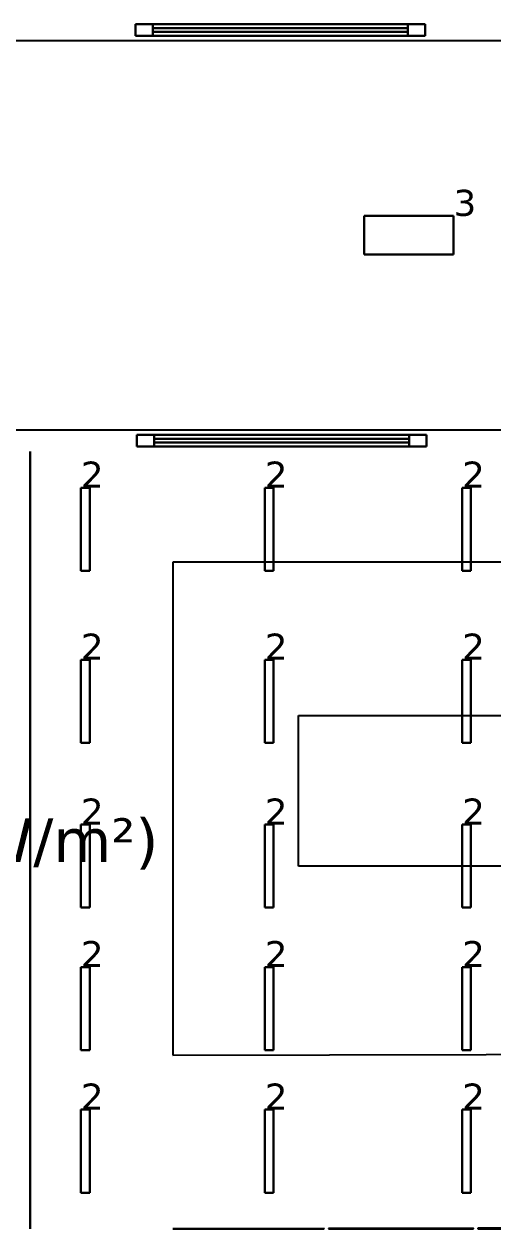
# Model space of a CAD drawing. Header units: inches. Extents: x 28 to 141, y 59 to 110.
# Drawn here: x 88.86 to 92.1, y 84.75 to 93.06 of the extents above; entities that cross this region are included whole.
import ezdxf

# ---------------------------------------------------------------- set-up
doc = ezdxf.new("R2010")
doc.units = ezdxf.units.IN
doc.header["$MEASUREMENT"] = 0
for name, color, linetype, true_color in [('DLX_BLD1_APERT', 7, 'Continuous', 0x969696), ('DLX_BLD1_CALC', 3, 'Continuous', 0x00ff00), ('DLX_BLD1_DESC', 7, 'Continuous', 0x969696), ('DLX_BLD1_LUM', 7, 'Continuous', 0xffd400), ('DLX_BLD1_LUMKEY_IDX', 7, 'Continuous', 0x969696)]:
    doc.layers.add(name, color=color, linetype=linetype, true_color=true_color)
doc.styles.add('TableTextStyle', font='')
doc.styles.get('TableTextStyle').set_extended_font_data('VERDANA.TTF')

msp = doc.modelspace()

# ---------------------------------------------------------------- linework, layer by layer
at = {"layer": 'DLX_BLD1_APERT'}
for points in [[(91.6321, 93.063, 0), (89.6321, 93.063, 0)], [(89.6321, 93.063, 0), (89.6321, 92.983, 0)], [(89.6321, 92.983, 0), (89.6321, 93.063, 0)], [(89.6321, 93.063, 0), (91.6321, 93.063, 0)], [(89.6321, 92.983, 0), (89.6321, 93.063, 0)], [(89.6321, 93.063, 0), (89.6321, 93.063, 0)], [(89.6321, 93.063, 0), (89.6321, 92.983, 0)], [(89.6321, 93.063, 0), (91.6321, 93.063, 0)], [(91.6321, 93.063, 0), (89.6321, 93.063, 0)], [(89.6321, 93.063, 0), (89.6321, 93.063, 0)], [(89.7521, 93.063, 0), (89.7521, 93.063, 0)], [(89.7521, 93.063, 0), (91.5121, 93.063, 0)], [(91.5121, 93.063, 0), (89.7521, 93.063, 0)], [(89.7521, 93.0355, 0), (89.7521, 93.063, 0)], [(89.7521, 93.063, 0), (91.5121, 93.063, 0)], [(91.5121, 93.063, 0), (89.7521, 93.063, 0)], [(89.7521, 93.063, 0), (89.7521, 93.0355, 0)], [(89.7521, 93.0355, 0), (89.7521, 93.063, 0)], [(89.7521, 93.063, 0), (89.7521, 93.063, 0)], [(89.7521, 93.063, 0), (89.7521, 93.0355, 0)], [(91.5121, 93.0355, 0), (89.7521, 93.0355, 0)], [(89.7521, 93.0355, 0), (91.5121, 93.0355, 0)], [(89.7521, 93.0105, 0), (89.7521, 93.0355, 0)], [(89.7521, 93.0355, 0), (91.5121, 93.0355, 0)], [(91.5121, 93.0355, 0), (89.7521, 93.0355, 0)], [(89.7521, 93.0355, 0), (89.7521, 93.0105, 0)], [(89.7521, 93.0355, 0), (89.7521, 93.0355, 0)], [(89.7521, 93.0355, 0), (89.7521, 93.0355, 0)], [(89.7521, 93.0355, 0), (89.7521, 93.0105, 0)], [(89.7521, 93.0105, 0), (89.7521, 93.0355, 0)], [(91.5121, 93.0355, 0), (89.7521, 93.0355, 0)], [(89.7521, 93.0355, 0), (89.7521, 93.0105, 0)], [(89.7521, 93.0355, 0), (91.5121, 93.0355, 0)], [(91.5121, 93.0355, 0), (89.7521, 93.0355, 0)], [(89.7521, 93.0355, 0), (89.7521, 93.0355, 0)], [(89.7521, 93.0105, 0), (89.7521, 93.0355, 0)], [(89.7521, 93.0355, 0), (91.5121, 93.0355, 0)], [(89.7521, 93.0105, 0), (89.7521, 93.0355, 0)], [(89.7521, 93.0355, 0), (89.7521, 93.0355, 0)], [(89.7521, 93.0355, 0), (89.7521, 93.0105, 0)], [(91.5121, 93.063, 0), (91.5121, 93.063, 0)], [(91.5121, 93.063, 0), (91.5121, 93.0355, 0)], [(91.5121, 93.0355, 0), (91.5121, 93.063, 0)], [(91.5121, 93.063, 0), (91.5121, 93.063, 0)], [(91.5121, 93.063, 0), (91.5121, 93.0355, 0)], [(91.5121, 93.0355, 0), (91.5121, 93.063, 0)], [(91.5121, 93.0355, 0), (91.5121, 93.0105, 0)], [(91.5121, 93.0355, 0), (91.5121, 93.0355, 0)], [(91.5121, 93.0355, 0), (91.5121, 93.0355, 0)], [(91.5121, 93.0355, 0), (91.5121, 93.0105, 0)], [(91.5121, 93.0105, 0), (91.5121, 93.0355, 0)], [(91.5121, 93.0105, 0), (91.5121, 93.0355, 0)], [(91.5121, 93.0105, 0), (91.5121, 93.0355, 0)], [(91.5121, 93.0355, 0), (91.5121, 93.0355, 0)], [(91.5121, 93.0355, 0), (91.5121, 93.0105, 0)], [(91.5121, 93.0105, 0), (91.5121, 93.0355, 0)], [(91.5121, 93.0355, 0), (91.5121, 93.0355, 0)], [(91.5121, 93.0355, 0), (91.5121, 93.0105, 0)], [(91.6321, 92.983, 0), (91.6321, 93.063, 0)], [(91.6321, 92.983, 0), (91.6321, 93.063, 0)], [(91.6321, 93.063, 0), (91.6321, 93.063, 0)], [(91.6321, 93.063, 0), (91.6321, 92.983, 0)], [(91.6321, 93.063, 0), (91.6321, 92.983, 0)], [(91.6321, 93.063, 0), (91.6321, 93.063, 0)], [(89.6321, 92.983, 0), (91.6321, 92.983, 0)], [(91.6321, 92.983, 0), (89.6321, 92.983, 0)], [(89.6321, 92.983, 0), (89.6321, 92.983, 0)], [(89.6321, 92.983, 0), (91.6321, 92.983, 0)], [(91.6321, 92.983, 0), (89.6321, 92.983, 0)], [(89.6321, 92.983, 0), (89.6321, 92.983, 0)], [(89.7521, 93.0105, 0), (91.5121, 93.0105, 0)], [(89.7521, 92.983, 0), (89.7521, 93.0105, 0)], [(89.7521, 93.0105, 0), (89.7521, 93.0105, 0)], [(89.7521, 93.0105, 0), (89.7521, 92.983, 0)], [(89.7521, 92.983, 0), (89.7521, 93.0105, 0)], [(91.5121, 93.0105, 0), (89.7521, 93.0105, 0)], [(89.7521, 93.0105, 0), (89.7521, 92.983, 0)], [(91.5121, 93.0105, 0), (89.7521, 93.0105, 0)], [(89.7521, 93.0105, 0), (91.5121, 93.0105, 0)], [(89.7521, 93.0105, 0), (89.7521, 93.0105, 0)], [(89.7521, 93.0105, 0), (91.5121, 93.0105, 0)], [(91.5121, 93.0105, 0), (89.7521, 93.0105, 0)], [(89.7521, 93.0105, 0), (89.7521, 93.0105, 0)], [(89.7521, 93.0105, 0), (91.5121, 93.0105, 0)], [(91.5121, 93.0105, 0), (89.7521, 93.0105, 0)], [(89.7521, 93.0105, 0), (89.7521, 93.0105, 0)], [(89.7521, 92.983, 0), (89.7521, 92.983, 0)], [(89.7521, 92.983, 0), (91.5121, 92.983, 0)], [(91.5121, 92.983, 0), (89.7521, 92.983, 0)], [(91.5121, 92.983, 0), (89.7521, 92.983, 0)], [(89.7521, 92.983, 0), (89.7521, 92.983, 0)], [(89.7521, 92.983, 0), (91.5121, 92.983, 0)], [(91.5121, 93.0105, 0), (91.5121, 92.983, 0)], [(91.5121, 93.0105, 0), (91.5121, 93.0105, 0)], [(91.5121, 93.0105, 0), (91.5121, 92.983, 0)], [(91.5121, 92.983, 0), (91.5121, 93.0105, 0)], [(91.5121, 92.983, 0), (91.5121, 93.0105, 0)], [(91.5121, 93.0105, 0), (91.5121, 93.0105, 0)], [(91.5121, 93.0105, 0), (91.5121, 93.0105, 0)], [(91.5121, 93.0105, 0), (91.5121, 93.0105, 0)], [(91.5121, 92.983, 0), (91.5121, 92.983, 0)], [(91.5121, 92.983, 0), (91.5121, 92.983, 0)], [(91.6321, 92.983, 0), (91.6321, 92.983, 0)], [(91.6321, 92.983, 0), (91.6321, 92.983, 0)], [(91.6423, 90.2289, 0), (89.6423, 90.2289, 0)], [(89.6423, 90.2289, 0), (89.6423, 90.1489, 0)], [(89.6423, 90.2289, 0), (89.6423, 90.2289, 0)], [(89.6423, 90.2289, 0), (89.6423, 90.1489, 0)], [(89.6423, 90.1489, 0), (89.6423, 90.2289, 0)], [(89.6423, 90.2289, 0), (91.6423, 90.2289, 0)], [(89.6423, 90.1489, 0), (89.6423, 90.2289, 0)], [(91.6423, 90.2289, 0), (89.6423, 90.2289, 0)], [(89.6423, 90.2289, 0), (89.6423, 90.2289, 0)], [(89.6423, 90.2289, 0), (91.6423, 90.2289, 0)], [(91.5223, 90.2289, 0), (89.7623, 90.2289, 0)], [(89.7623, 90.2289, 0), (89.7623, 90.2289, 0)], [(89.7623, 90.2289, 0), (91.5223, 90.2289, 0)], [(89.7623, 90.2014, 0), (89.7623, 90.2289, 0)], [(89.7623, 90.2289, 0), (91.5223, 90.2289, 0)], [(89.7623, 90.2014, 0), (89.7623, 90.2289, 0)], [(89.7623, 90.2289, 0), (89.7623, 90.2289, 0)], [(89.7623, 90.2289, 0), (89.7623, 90.2014, 0)], [(91.5223, 90.2289, 0), (89.7623, 90.2289, 0)], [(89.7623, 90.2289, 0), (89.7623, 90.2014, 0)], [(91.5223, 90.2289, 0), (91.5223, 90.2289, 0)], [(91.5223, 90.2289, 0), (91.5223, 90.2014, 0)], [(91.5223, 90.2014, 0), (91.5223, 90.2289, 0)], [(91.5223, 90.2289, 0), (91.5223, 90.2289, 0)], [(91.5223, 90.2289, 0), (91.5223, 90.2014, 0)], [(91.5223, 90.2014, 0), (91.5223, 90.2289, 0)], [(91.6423, 90.1489, 0), (91.6423, 90.2289, 0)], [(91.6423, 90.2289, 0), (91.6423, 90.1489, 0)], [(91.6423, 90.2289, 0), (91.6423, 90.2289, 0)], [(91.6423, 90.2289, 0), (91.6423, 90.1489, 0)], [(91.6423, 90.1489, 0), (91.6423, 90.2289, 0)], [(91.6423, 90.2289, 0), (91.6423, 90.2289, 0)], [(89.6423, 90.1489, 0), (91.6423, 90.1489, 0)], [(89.6423, 90.1489, 0), (89.6423, 90.1489, 0)], [(91.6423, 90.1489, 0), (89.6423, 90.1489, 0)], [(91.6423, 90.1489, 0), (89.6423, 90.1489, 0)], [(89.6423, 90.1489, 0), (89.6423, 90.1489, 0)], [(89.6423, 90.1489, 0), (91.6423, 90.1489, 0)], [(91.5223, 90.2014, 0), (89.7623, 90.2014, 0)], [(89.7623, 90.2014, 0), (89.7623, 90.2014, 0)], [(89.7623, 90.2014, 0), (91.5223, 90.2014, 0)], [(89.7623, 90.1764, 0), (89.7623, 90.2014, 0)], [(89.7623, 90.2014, 0), (91.5223, 90.2014, 0)], [(89.7623, 90.1764, 0), (89.7623, 90.2014, 0)], [(89.7623, 90.2014, 0), (89.7623, 90.2014, 0)], [(89.7623, 90.2014, 0), (89.7623, 90.1764, 0)], [(91.5223, 90.2014, 0), (89.7623, 90.2014, 0)], [(89.7623, 90.2014, 0), (89.7623, 90.1764, 0)], [(91.5223, 90.2014, 0), (89.7623, 90.2014, 0)], [(89.7623, 90.2014, 0), (89.7623, 90.2014, 0)], [(89.7623, 90.2014, 0), (91.5223, 90.2014, 0)], [(91.5223, 90.2014, 0), (89.7623, 90.2014, 0)], [(89.7623, 90.2014, 0), (89.7623, 90.1764, 0)], [(89.7623, 90.2014, 0), (91.5223, 90.2014, 0)], [(89.7623, 90.1764, 0), (89.7623, 90.2014, 0)], [(89.7623, 90.2014, 0), (89.7623, 90.2014, 0)], [(89.7623, 90.2014, 0), (89.7623, 90.1764, 0)], [(89.7623, 90.1764, 0), (89.7623, 90.2014, 0)], [(89.7623, 90.1764, 0), (91.5223, 90.1764, 0)], [(89.7623, 90.1489, 0), (89.7623, 90.1764, 0)], [(91.5223, 90.1764, 0), (89.7623, 90.1764, 0)], [(89.7623, 90.1764, 0), (89.7623, 90.1764, 0)], [(89.7623, 90.1764, 0), (89.7623, 90.1489, 0)], [(89.7623, 90.1489, 0), (89.7623, 90.1764, 0)], [(89.7623, 90.1764, 0), (89.7623, 90.1764, 0)], [(91.5223, 90.1764, 0), (89.7623, 90.1764, 0)], [(89.7623, 90.1764, 0), (89.7623, 90.1489, 0)], [(89.7623, 90.1764, 0), (91.5223, 90.1764, 0)], [(89.7623, 90.1764, 0), (91.5223, 90.1764, 0)], [(91.5223, 90.1764, 0), (89.7623, 90.1764, 0)], [(89.7623, 90.1764, 0), (89.7623, 90.1764, 0)], [(89.7623, 90.1764, 0), (91.5223, 90.1764, 0)], [(91.5223, 90.1764, 0), (89.7623, 90.1764, 0)], [(89.7623, 90.1764, 0), (89.7623, 90.1764, 0)], [(91.5223, 90.1489, 0), (89.7623, 90.1489, 0)], [(89.7623, 90.1489, 0), (89.7623, 90.1489, 0)], [(89.7623, 90.1489, 0), (91.5223, 90.1489, 0)], [(91.5223, 90.1489, 0), (89.7623, 90.1489, 0)], [(89.7623, 90.1489, 0), (89.7623, 90.1489, 0)], [(89.7623, 90.1489, 0), (91.5223, 90.1489, 0)], [(91.5223, 90.2014, 0), (91.5223, 90.2014, 0)], [(91.5223, 90.2014, 0), (91.5223, 90.1764, 0)], [(91.5223, 90.1764, 0), (91.5223, 90.2014, 0)], [(91.5223, 90.1764, 0), (91.5223, 90.2014, 0)], [(91.5223, 90.2014, 0), (91.5223, 90.2014, 0)], [(91.5223, 90.2014, 0), (91.5223, 90.1764, 0)], [(91.5223, 90.2014, 0), (91.5223, 90.2014, 0)], [(91.5223, 90.1764, 0), (91.5223, 90.2014, 0)], [(91.5223, 90.2014, 0), (91.5223, 90.1764, 0)], [(91.5223, 90.2014, 0), (91.5223, 90.2014, 0)], [(91.5223, 90.2014, 0), (91.5223, 90.1764, 0)], [(91.5223, 90.1764, 0), (91.5223, 90.2014, 0)], [(91.5223, 90.1764, 0), (91.5223, 90.1489, 0)], [(91.5223, 90.1489, 0), (91.5223, 90.1764, 0)], [(91.5223, 90.1764, 0), (91.5223, 90.1764, 0)], [(91.5223, 90.1764, 0), (91.5223, 90.1489, 0)], [(91.5223, 90.1489, 0), (91.5223, 90.1764, 0)], [(91.5223, 90.1764, 0), (91.5223, 90.1764, 0)], [(91.5223, 90.1764, 0), (91.5223, 90.1764, 0)], [(91.5223, 90.1764, 0), (91.5223, 90.1764, 0)], [(91.5223, 90.1489, 0), (91.5223, 90.1489, 0)], [(91.5223, 90.1489, 0), (91.5223, 90.1489, 0)], [(91.6423, 90.1489, 0), (91.6423, 90.1489, 0)], [(91.6423, 90.1489, 0), (91.6423, 90.1489, 0)]]:
    msp.add_polyline3d(points, dxfattribs=at)
at = {"layer": 'DLX_BLD1_CALC'}
for points in [[(108.8023, 92.948, 0), (83.6633, 92.948, 0)], [(85.6672, 90.2639, 0), (97.9391, 90.2639, 0)], [(88.9071, 90.1139, 0), (88.9057, 90.1139, 0)], [(88.9057, 90.1139, 0), (88.9057, 84.7489, 0)], [(88.9071, 84.7489, 0), (88.9071, 90.1139, 0)], [(99.2397, 89.3489, 0), (89.8915, 89.3489, 0)], [(89.8915, 89.3489, 0), (89.8915, 85.9489, 0)], [(90.7574, 88.2922, 0), (97.3174, 88.2922, 0)], [(90.7574, 87.2522, 0), (90.7574, 88.2922, 0)], [(97.3174, 87.2522, 0), (90.7574, 87.2522, 0)], [(89.8915, 85.9489, 0), (99.6163, 85.9676, 0)], [(88.9057, 84.7489, 0), (88.9071, 84.7489, 0)], [(90.936, 84.7509, 0), (89.8915, 84.7489, 0)], [(89.8915, 84.7489, 0), (90.936, 84.7489, 0)], [(90.936, 84.7489, 0), (90.936, 84.7509, 0)], [(91.9662, 84.7529, 0), (90.966, 84.7509, 0)], [(90.966, 84.7509, 0), (90.966, 84.7489, 0)], [(90.966, 84.7489, 0), (91.9662, 84.7489, 0)], [(91.9662, 84.7489, 0), (91.9662, 84.7529, 0)], [(92.9963, 84.7548, 0), (91.9962, 84.7529, 0)], [(91.9962, 84.7529, 0), (91.9962, 84.7489, 0)], [(91.9962, 84.7489, 0), (92.9963, 84.7489, 0)]]:
    msp.add_polyline3d(points, dxfattribs=at)
at = {"layer": 'DLX_BLD1_LUM'}
for points in [[(91.2107, 91.4724, 0), (91.2107, 91.7394, 0)], [(91.2107, 91.7394, 0), (91.2107, 91.7394, 0)], [(91.2107, 91.7394, 0), (91.2107, 91.4724, 0)], [(91.2107, 91.7394, 0), (91.8277, 91.7394, 0)], [(91.8277, 91.7394, 0), (91.2107, 91.7394, 0)], [(91.2107, 91.7394, 0), (91.2107, 91.7394, 0)], [(91.2107, 91.7394, 0), (91.2107, 91.4724, 0)], [(91.8277, 91.7394, 0), (91.2107, 91.7394, 0)], [(91.2107, 91.4724, 0), (91.2107, 91.7394, 0)], [(91.2107, 91.7394, 0), (91.8277, 91.7394, 0)], [(91.8277, 91.7394, 0), (91.8277, 91.4724, 0)], [(91.8277, 91.4724, 0), (91.8277, 91.7394, 0)], [(91.8277, 91.7394, 0), (91.8277, 91.7394, 0)], [(91.8277, 91.7394, 0), (91.8277, 91.7394, 0)], [(91.8277, 91.4724, 0), (91.8277, 91.7394, 0)], [(91.8277, 91.7394, 0), (91.8277, 91.4724, 0)], [(91.8277, 91.4724, 0), (91.2107, 91.4724, 0)], [(91.2107, 91.4724, 0), (91.2107, 91.4724, 0)], [(91.2107, 91.4724, 0), (91.8277, 91.4724, 0)], [(91.2107, 91.4724, 0), (91.2107, 91.4724, 0)], [(91.2107, 91.4724, 0), (91.8277, 91.4724, 0)], [(91.8277, 91.4724, 0), (91.2107, 91.4724, 0)], [(91.8277, 91.4724, 0), (91.8277, 91.4724, 0)], [(91.8277, 91.4724, 0), (91.8277, 91.4724, 0)], [(89.2559, 89.2909, 0), (89.2559, 89.8639, 0)], [(89.2559, 89.8639, 0), (89.2559, 89.8639, 0)], [(89.2559, 89.8639, 0), (89.2559, 89.2909, 0)], [(89.2559, 89.8639, 0), (89.3169, 89.8639, 0)], [(89.3169, 89.8639, 0), (89.2559, 89.8639, 0)], [(89.2559, 89.8639, 0), (89.2559, 89.8639, 0)], [(89.3169, 89.8639, 0), (89.2559, 89.8639, 0)], [(89.2559, 89.8639, 0), (89.2559, 89.2909, 0)], [(89.2559, 89.2909, 0), (89.2559, 89.8639, 0)], [(89.2559, 89.8639, 0), (89.3169, 89.8639, 0)], [(89.3169, 89.8639, 0), (89.3169, 89.8639, 0)], [(89.3169, 89.8639, 0), (89.3169, 89.2909, 0)], [(89.3169, 89.2909, 0), (89.3169, 89.8639, 0)], [(89.3169, 89.8639, 0), (89.3169, 89.8639, 0)], [(89.3169, 89.2909, 0), (89.3169, 89.8639, 0)], [(89.3169, 89.8639, 0), (89.3169, 89.2909, 0)], [(90.5249, 89.2909, 0), (90.5249, 89.8639, 0)], [(90.5249, 89.8639, 0), (90.5249, 89.8639, 0)], [(90.5249, 89.8639, 0), (90.5249, 89.2909, 0)], [(90.5249, 89.8639, 0), (90.5859, 89.8639, 0)], [(90.5859, 89.8639, 0), (90.5249, 89.8639, 0)], [(90.5249, 89.8639, 0), (90.5249, 89.8639, 0)], [(90.5859, 89.8639, 0), (90.5249, 89.8639, 0)], [(90.5249, 89.8639, 0), (90.5249, 89.2909, 0)], [(90.5249, 89.2909, 0), (90.5249, 89.8639, 0)], [(90.5249, 89.8639, 0), (90.5859, 89.8639, 0)], [(90.5859, 89.8639, 0), (90.5859, 89.8639, 0)], [(90.5859, 89.8639, 0), (90.5859, 89.2909, 0)], [(90.5859, 89.2909, 0), (90.5859, 89.8639, 0)], [(90.5859, 89.8639, 0), (90.5859, 89.8639, 0)], [(90.5859, 89.2909, 0), (90.5859, 89.8639, 0)], [(90.5859, 89.8639, 0), (90.5859, 89.2909, 0)], [(91.8869, 89.2909, 0), (91.8869, 89.8639, 0)], [(91.8869, 89.8639, 0), (91.8869, 89.8639, 0)], [(91.8869, 89.8639, 0), (91.8869, 89.2909, 0)], [(91.8869, 89.8639, 0), (91.9479, 89.8639, 0)], [(91.9479, 89.8639, 0), (91.8869, 89.8639, 0)], [(91.8869, 89.8639, 0), (91.8869, 89.8639, 0)], [(91.9479, 89.8639, 0), (91.8869, 89.8639, 0)], [(91.8869, 89.8639, 0), (91.8869, 89.2909, 0)], [(91.8869, 89.2909, 0), (91.8869, 89.8639, 0)], [(91.8869, 89.8639, 0), (91.9479, 89.8639, 0)], [(91.9479, 89.8639, 0), (91.9479, 89.8639, 0)], [(91.9479, 89.8639, 0), (91.9479, 89.2909, 0)], [(91.9479, 89.2909, 0), (91.9479, 89.8639, 0)], [(91.9479, 89.8639, 0), (91.9479, 89.8639, 0)], [(91.9479, 89.2909, 0), (91.9479, 89.8639, 0)], [(91.9479, 89.8639, 0), (91.9479, 89.2909, 0)], [(89.3169, 89.2909, 0), (89.2559, 89.2909, 0)], [(89.2559, 89.2909, 0), (89.2559, 89.2909, 0)], [(89.2559, 89.2909, 0), (89.3169, 89.2909, 0)], [(89.2559, 89.2909, 0), (89.2559, 89.2909, 0)], [(89.2559, 89.2909, 0), (89.3169, 89.2909, 0)], [(89.3169, 89.2909, 0), (89.2559, 89.2909, 0)], [(89.3169, 89.2909, 0), (89.3169, 89.2909, 0)], [(89.3169, 89.2909, 0), (89.3169, 89.2909, 0)], [(90.5859, 89.2909, 0), (90.5249, 89.2909, 0)], [(90.5249, 89.2909, 0), (90.5249, 89.2909, 0)], [(90.5249, 89.2909, 0), (90.5859, 89.2909, 0)], [(90.5249, 89.2909, 0), (90.5249, 89.2909, 0)], [(90.5249, 89.2909, 0), (90.5859, 89.2909, 0)], [(90.5859, 89.2909, 0), (90.5249, 89.2909, 0)], [(90.5859, 89.2909, 0), (90.5859, 89.2909, 0)], [(90.5859, 89.2909, 0), (90.5859, 89.2909, 0)], [(91.9479, 89.2909, 0), (91.8869, 89.2909, 0)], [(91.8869, 89.2909, 0), (91.8869, 89.2909, 0)], [(91.8869, 89.2909, 0), (91.9479, 89.2909, 0)], [(91.8869, 89.2909, 0), (91.8869, 89.2909, 0)], [(91.8869, 89.2909, 0), (91.9479, 89.2909, 0)], [(91.9479, 89.2909, 0), (91.8869, 89.2909, 0)], [(91.9479, 89.2909, 0), (91.9479, 89.2909, 0)], [(91.9479, 89.2909, 0), (91.9479, 89.2909, 0)], [(89.2559, 88.1039, 0), (89.2559, 88.6769, 0)], [(89.2559, 88.6769, 0), (89.2559, 88.6769, 0)], [(89.2559, 88.6769, 0), (89.2559, 88.1039, 0)], [(89.2559, 88.6769, 0), (89.3169, 88.6769, 0)], [(89.3169, 88.6769, 0), (89.2559, 88.6769, 0)], [(89.2559, 88.6769, 0), (89.2559, 88.6769, 0)], [(89.3169, 88.6769, 0), (89.2559, 88.6769, 0)], [(89.2559, 88.6769, 0), (89.2559, 88.1039, 0)], [(89.2559, 88.1039, 0), (89.2559, 88.6769, 0)], [(89.2559, 88.6769, 0), (89.3169, 88.6769, 0)], [(89.3169, 88.6769, 0), (89.3169, 88.6769, 0)], [(89.3169, 88.6769, 0), (89.3169, 88.1039, 0)], [(89.3169, 88.1039, 0), (89.3169, 88.6769, 0)], [(89.3169, 88.6769, 0), (89.3169, 88.6769, 0)], [(89.3169, 88.1039, 0), (89.3169, 88.6769, 0)], [(89.3169, 88.6769, 0), (89.3169, 88.1039, 0)], [(90.5249, 88.1039, 0), (90.5249, 88.6769, 0)], [(90.5249, 88.6769, 0), (90.5249, 88.6769, 0)], [(90.5249, 88.6769, 0), (90.5249, 88.1039, 0)], [(90.5249, 88.6769, 0), (90.5859, 88.6769, 0)], [(90.5859, 88.6769, 0), (90.5249, 88.6769, 0)], [(90.5249, 88.6769, 0), (90.5249, 88.6769, 0)], [(90.5859, 88.6769, 0), (90.5249, 88.6769, 0)], [(90.5249, 88.6769, 0), (90.5249, 88.1039, 0)], [(90.5249, 88.1039, 0), (90.5249, 88.6769, 0)], [(90.5249, 88.6769, 0), (90.5859, 88.6769, 0)], [(90.5859, 88.6769, 0), (90.5859, 88.6769, 0)], [(90.5859, 88.6769, 0), (90.5859, 88.1039, 0)], [(90.5859, 88.1039, 0), (90.5859, 88.6769, 0)], [(90.5859, 88.6769, 0), (90.5859, 88.6769, 0)], [(90.5859, 88.1039, 0), (90.5859, 88.6769, 0)], [(90.5859, 88.6769, 0), (90.5859, 88.1039, 0)], [(91.8869, 88.1039, 0), (91.8869, 88.6769, 0)], [(91.8869, 88.6769, 0), (91.8869, 88.6769, 0)], [(91.8869, 88.6769, 0), (91.8869, 88.1039, 0)], [(91.8869, 88.6769, 0), (91.9479, 88.6769, 0)], [(91.9479, 88.6769, 0), (91.8869, 88.6769, 0)], [(91.8869, 88.6769, 0), (91.8869, 88.6769, 0)], [(91.9479, 88.6769, 0), (91.8869, 88.6769, 0)], [(91.8869, 88.6769, 0), (91.8869, 88.1039, 0)], [(91.8869, 88.1039, 0), (91.8869, 88.6769, 0)], [(91.8869, 88.6769, 0), (91.9479, 88.6769, 0)], [(91.9479, 88.6769, 0), (91.9479, 88.6769, 0)], [(91.9479, 88.6769, 0), (91.9479, 88.1039, 0)], [(91.9479, 88.1039, 0), (91.9479, 88.6769, 0)], [(91.9479, 88.6769, 0), (91.9479, 88.6769, 0)], [(91.9479, 88.1039, 0), (91.9479, 88.6769, 0)], [(91.9479, 88.6769, 0), (91.9479, 88.1039, 0)], [(89.3169, 88.1039, 0), (89.2559, 88.1039, 0)], [(89.2559, 88.1039, 0), (89.2559, 88.1039, 0)], [(89.2559, 88.1039, 0), (89.3169, 88.1039, 0)], [(89.2559, 88.1039, 0), (89.2559, 88.1039, 0)], [(89.2559, 88.1039, 0), (89.3169, 88.1039, 0)], [(89.3169, 88.1039, 0), (89.2559, 88.1039, 0)], [(89.3169, 88.1039, 0), (89.3169, 88.1039, 0)], [(89.3169, 88.1039, 0), (89.3169, 88.1039, 0)], [(90.5859, 88.1039, 0), (90.5249, 88.1039, 0)], [(90.5249, 88.1039, 0), (90.5249, 88.1039, 0)], [(90.5249, 88.1039, 0), (90.5859, 88.1039, 0)], [(90.5249, 88.1039, 0), (90.5249, 88.1039, 0)], [(90.5249, 88.1039, 0), (90.5859, 88.1039, 0)], [(90.5859, 88.1039, 0), (90.5249, 88.1039, 0)], [(90.5859, 88.1039, 0), (90.5859, 88.1039, 0)], [(90.5859, 88.1039, 0), (90.5859, 88.1039, 0)], [(91.9479, 88.1039, 0), (91.8869, 88.1039, 0)], [(91.8869, 88.1039, 0), (91.8869, 88.1039, 0)], [(91.8869, 88.1039, 0), (91.9479, 88.1039, 0)], [(91.8869, 88.1039, 0), (91.8869, 88.1039, 0)], [(91.8869, 88.1039, 0), (91.9479, 88.1039, 0)], [(91.9479, 88.1039, 0), (91.8869, 88.1039, 0)], [(91.9479, 88.1039, 0), (91.9479, 88.1039, 0)], [(91.9479, 88.1039, 0), (91.9479, 88.1039, 0)], [(89.2559, 86.9657, 0), (89.2559, 87.5387, 0)], [(89.2559, 87.5387, 0), (89.2559, 87.5387, 0)], [(89.2559, 87.5387, 0), (89.2559, 86.9657, 0)], [(89.2559, 87.5387, 0), (89.3169, 87.5387, 0)], [(89.3169, 87.5387, 0), (89.2559, 87.5387, 0)], [(89.2559, 87.5387, 0), (89.2559, 87.5387, 0)], [(89.3169, 87.5387, 0), (89.2559, 87.5387, 0)], [(89.2559, 87.5387, 0), (89.2559, 86.9657, 0)], [(89.2559, 86.9657, 0), (89.2559, 87.5387, 0)], [(89.2559, 87.5387, 0), (89.3169, 87.5387, 0)], [(89.3169, 87.5387, 0), (89.3169, 87.5387, 0)], [(89.3169, 87.5387, 0), (89.3169, 86.9657, 0)], [(89.3169, 86.9657, 0), (89.3169, 87.5387, 0)], [(89.3169, 87.5387, 0), (89.3169, 87.5387, 0)], [(89.3169, 86.9657, 0), (89.3169, 87.5387, 0)], [(89.3169, 87.5387, 0), (89.3169, 86.9657, 0)], [(90.5249, 86.9657, 0), (90.5249, 87.5387, 0)], [(90.5249, 87.5387, 0), (90.5249, 87.5387, 0)], [(90.5249, 87.5387, 0), (90.5249, 86.9657, 0)], [(90.5249, 87.5387, 0), (90.5859, 87.5387, 0)], [(90.5859, 87.5387, 0), (90.5249, 87.5387, 0)], [(90.5249, 87.5387, 0), (90.5249, 87.5387, 0)], [(90.5859, 87.5387, 0), (90.5249, 87.5387, 0)], [(90.5249, 87.5387, 0), (90.5249, 86.9657, 0)], [(90.5249, 86.9657, 0), (90.5249, 87.5387, 0)], [(90.5249, 87.5387, 0), (90.5859, 87.5387, 0)], [(90.5859, 87.5387, 0), (90.5859, 87.5387, 0)], [(90.5859, 87.5387, 0), (90.5859, 86.9657, 0)], [(90.5859, 86.9657, 0), (90.5859, 87.5387, 0)], [(90.5859, 87.5387, 0), (90.5859, 87.5387, 0)], [(90.5859, 86.9657, 0), (90.5859, 87.5387, 0)], [(90.5859, 87.5387, 0), (90.5859, 86.9657, 0)], [(91.8869, 86.9657, 0), (91.8869, 87.5387, 0)], [(91.8869, 87.5387, 0), (91.8869, 87.5387, 0)], [(91.8869, 87.5387, 0), (91.8869, 86.9657, 0)], [(91.8869, 87.5387, 0), (91.9479, 87.5387, 0)], [(91.9479, 87.5387, 0), (91.8869, 87.5387, 0)], [(91.8869, 87.5387, 0), (91.8869, 87.5387, 0)], [(91.9479, 87.5387, 0), (91.8869, 87.5387, 0)], [(91.8869, 87.5387, 0), (91.8869, 86.9657, 0)], [(91.8869, 86.9657, 0), (91.8869, 87.5387, 0)], [(91.8869, 87.5387, 0), (91.9479, 87.5387, 0)], [(91.9479, 87.5387, 0), (91.9479, 87.5387, 0)], [(91.9479, 87.5387, 0), (91.9479, 86.9657, 0)], [(91.9479, 86.9657, 0), (91.9479, 87.5387, 0)], [(91.9479, 87.5387, 0), (91.9479, 87.5387, 0)], [(91.9479, 86.9657, 0), (91.9479, 87.5387, 0)], [(91.9479, 87.5387, 0), (91.9479, 86.9657, 0)], [(89.3169, 86.9657, 0), (89.2559, 86.9657, 0)], [(89.2559, 86.9657, 0), (89.2559, 86.9657, 0)], [(89.2559, 86.9657, 0), (89.3169, 86.9657, 0)], [(89.2559, 86.9657, 0), (89.2559, 86.9657, 0)], [(89.2559, 86.9657, 0), (89.3169, 86.9657, 0)], [(89.3169, 86.9657, 0), (89.2559, 86.9657, 0)], [(89.3169, 86.9657, 0), (89.3169, 86.9657, 0)], [(89.3169, 86.9657, 0), (89.3169, 86.9657, 0)], [(90.5859, 86.9657, 0), (90.5249, 86.9657, 0)], [(90.5249, 86.9657, 0), (90.5249, 86.9657, 0)], [(90.5249, 86.9657, 0), (90.5859, 86.9657, 0)], [(90.5249, 86.9657, 0), (90.5249, 86.9657, 0)], [(90.5249, 86.9657, 0), (90.5859, 86.9657, 0)], [(90.5859, 86.9657, 0), (90.5249, 86.9657, 0)], [(90.5859, 86.9657, 0), (90.5859, 86.9657, 0)], [(90.5859, 86.9657, 0), (90.5859, 86.9657, 0)], [(91.9479, 86.9657, 0), (91.8869, 86.9657, 0)], [(91.8869, 86.9657, 0), (91.8869, 86.9657, 0)], [(91.8869, 86.9657, 0), (91.9479, 86.9657, 0)], [(91.8869, 86.9657, 0), (91.8869, 86.9657, 0)], [(91.8869, 86.9657, 0), (91.9479, 86.9657, 0)], [(91.9479, 86.9657, 0), (91.8869, 86.9657, 0)], [(91.9479, 86.9657, 0), (91.9479, 86.9657, 0)], [(91.9479, 86.9657, 0), (91.9479, 86.9657, 0)], [(89.2559, 85.9823, 0), (89.2559, 86.5553, 0)], [(89.2559, 86.5553, 0), (89.2559, 86.5553, 0)], [(89.2559, 86.5553, 0), (89.2559, 85.9823, 0)], [(89.2559, 86.5553, 0), (89.3169, 86.5553, 0)], [(89.3169, 86.5553, 0), (89.2559, 86.5553, 0)], [(89.2559, 86.5553, 0), (89.2559, 86.5553, 0)], [(89.3169, 86.5553, 0), (89.2559, 86.5553, 0)], [(89.2559, 86.5553, 0), (89.2559, 85.9823, 0)], [(89.2559, 85.9823, 0), (89.2559, 86.5553, 0)], [(89.2559, 86.5553, 0), (89.3169, 86.5553, 0)], [(89.3169, 86.5553, 0), (89.3169, 86.5553, 0)], [(89.3169, 86.5553, 0), (89.3169, 85.9823, 0)], [(89.3169, 85.9823, 0), (89.3169, 86.5553, 0)], [(89.3169, 86.5553, 0), (89.3169, 86.5553, 0)], [(89.3169, 85.9823, 0), (89.3169, 86.5553, 0)], [(89.3169, 86.5553, 0), (89.3169, 85.9823, 0)], [(90.5249, 85.9823, 0), (90.5249, 86.5553, 0)], [(90.5249, 86.5553, 0), (90.5249, 86.5553, 0)], [(90.5249, 86.5553, 0), (90.5249, 85.9823, 0)], [(90.5249, 86.5553, 0), (90.5859, 86.5553, 0)], [(90.5859, 86.5553, 0), (90.5249, 86.5553, 0)], [(90.5249, 86.5553, 0), (90.5249, 86.5553, 0)], [(90.5859, 86.5553, 0), (90.5249, 86.5553, 0)], [(90.5249, 86.5553, 0), (90.5249, 85.9823, 0)], [(90.5249, 85.9823, 0), (90.5249, 86.5553, 0)], [(90.5249, 86.5553, 0), (90.5859, 86.5553, 0)], [(90.5859, 86.5553, 0), (90.5859, 86.5553, 0)], [(90.5859, 86.5553, 0), (90.5859, 85.9823, 0)], [(90.5859, 85.9823, 0), (90.5859, 86.5553, 0)], [(90.5859, 86.5553, 0), (90.5859, 86.5553, 0)], [(90.5859, 85.9823, 0), (90.5859, 86.5553, 0)], [(90.5859, 86.5553, 0), (90.5859, 85.9823, 0)], [(91.8869, 85.9823, 0), (91.8869, 86.5553, 0)], [(91.8869, 86.5553, 0), (91.8869, 86.5553, 0)], [(91.8869, 86.5553, 0), (91.8869, 85.9823, 0)], [(91.8869, 86.5553, 0), (91.9479, 86.5553, 0)], [(91.9479, 86.5553, 0), (91.8869, 86.5553, 0)], [(91.8869, 86.5553, 0), (91.8869, 86.5553, 0)], [(91.9479, 86.5553, 0), (91.8869, 86.5553, 0)], [(91.8869, 86.5553, 0), (91.8869, 85.9823, 0)], [(91.8869, 85.9823, 0), (91.8869, 86.5553, 0)], [(91.8869, 86.5553, 0), (91.9479, 86.5553, 0)], [(91.9479, 86.5553, 0), (91.9479, 86.5553, 0)], [(91.9479, 86.5553, 0), (91.9479, 85.9823, 0)], [(91.9479, 85.9823, 0), (91.9479, 86.5553, 0)], [(91.9479, 86.5553, 0), (91.9479, 86.5553, 0)], [(91.9479, 85.9823, 0), (91.9479, 86.5553, 0)], [(91.9479, 86.5553, 0), (91.9479, 85.9823, 0)], [(89.3169, 85.9823, 0), (89.2559, 85.9823, 0)], [(89.2559, 85.9823, 0), (89.2559, 85.9823, 0)], [(89.2559, 85.9823, 0), (89.3169, 85.9823, 0)], [(89.2559, 85.9823, 0), (89.2559, 85.9823, 0)], [(89.2559, 85.9823, 0), (89.3169, 85.9823, 0)], [(89.3169, 85.9823, 0), (89.2559, 85.9823, 0)], [(89.3169, 85.9823, 0), (89.3169, 85.9823, 0)], [(89.3169, 85.9823, 0), (89.3169, 85.9823, 0)], [(90.5859, 85.9823, 0), (90.5249, 85.9823, 0)], [(90.5249, 85.9823, 0), (90.5249, 85.9823, 0)], [(90.5249, 85.9823, 0), (90.5859, 85.9823, 0)], [(90.5249, 85.9823, 0), (90.5249, 85.9823, 0)], [(90.5249, 85.9823, 0), (90.5859, 85.9823, 0)], [(90.5859, 85.9823, 0), (90.5249, 85.9823, 0)], [(90.5859, 85.9823, 0), (90.5859, 85.9823, 0)], [(90.5859, 85.9823, 0), (90.5859, 85.9823, 0)], [(91.9479, 85.9823, 0), (91.8869, 85.9823, 0)], [(91.8869, 85.9823, 0), (91.8869, 85.9823, 0)], [(91.8869, 85.9823, 0), (91.9479, 85.9823, 0)], [(91.8869, 85.9823, 0), (91.8869, 85.9823, 0)], [(91.8869, 85.9823, 0), (91.9479, 85.9823, 0)], [(91.9479, 85.9823, 0), (91.8869, 85.9823, 0)], [(91.9479, 85.9823, 0), (91.9479, 85.9823, 0)], [(91.9479, 85.9823, 0), (91.9479, 85.9823, 0)], [(89.2559, 84.9989, 0), (89.2559, 85.5719, 0)], [(89.2559, 85.5719, 0), (89.2559, 85.5719, 0)], [(89.2559, 85.5719, 0), (89.2559, 84.9989, 0)], [(89.2559, 85.5719, 0), (89.3169, 85.5719, 0)], [(89.3169, 85.5719, 0), (89.2559, 85.5719, 0)], [(89.2559, 85.5719, 0), (89.2559, 85.5719, 0)], [(89.3169, 85.5719, 0), (89.2559, 85.5719, 0)], [(89.2559, 85.5719, 0), (89.2559, 84.9989, 0)], [(89.2559, 84.9989, 0), (89.2559, 85.5719, 0)], [(89.2559, 85.5719, 0), (89.3169, 85.5719, 0)], [(89.3169, 85.5719, 0), (89.3169, 85.5719, 0)], [(89.3169, 85.5719, 0), (89.3169, 84.9989, 0)], [(89.3169, 84.9989, 0), (89.3169, 85.5719, 0)], [(89.3169, 85.5719, 0), (89.3169, 85.5719, 0)], [(89.3169, 84.9989, 0), (89.3169, 85.5719, 0)], [(89.3169, 85.5719, 0), (89.3169, 84.9989, 0)], [(90.5249, 84.9989, 0), (90.5249, 85.5719, 0)], [(90.5249, 85.5719, 0), (90.5249, 85.5719, 0)], [(90.5249, 85.5719, 0), (90.5249, 84.9989, 0)], [(90.5249, 85.5719, 0), (90.5859, 85.5719, 0)], [(90.5859, 85.5719, 0), (90.5249, 85.5719, 0)], [(90.5249, 85.5719, 0), (90.5249, 85.5719, 0)], [(90.5859, 85.5719, 0), (90.5249, 85.5719, 0)], [(90.5249, 85.5719, 0), (90.5249, 84.9989, 0)], [(90.5249, 84.9989, 0), (90.5249, 85.5719, 0)], [(90.5249, 85.5719, 0), (90.5859, 85.5719, 0)], [(90.5859, 85.5719, 0), (90.5859, 85.5719, 0)], [(90.5859, 85.5719, 0), (90.5859, 84.9989, 0)], [(90.5859, 84.9989, 0), (90.5859, 85.5719, 0)], [(90.5859, 85.5719, 0), (90.5859, 85.5719, 0)], [(90.5859, 84.9989, 0), (90.5859, 85.5719, 0)], [(90.5859, 85.5719, 0), (90.5859, 84.9989, 0)], [(91.8869, 84.9989, 0), (91.8869, 85.5719, 0)], [(91.8869, 85.5719, 0), (91.8869, 85.5719, 0)], [(91.8869, 85.5719, 0), (91.8869, 84.9989, 0)], [(91.8869, 85.5719, 0), (91.9479, 85.5719, 0)], [(91.9479, 85.5719, 0), (91.8869, 85.5719, 0)], [(91.8869, 85.5719, 0), (91.8869, 85.5719, 0)], [(91.9479, 85.5719, 0), (91.8869, 85.5719, 0)], [(91.8869, 85.5719, 0), (91.8869, 84.9989, 0)], [(91.8869, 84.9989, 0), (91.8869, 85.5719, 0)], [(91.8869, 85.5719, 0), (91.9479, 85.5719, 0)], [(91.9479, 85.5719, 0), (91.9479, 85.5719, 0)], [(91.9479, 85.5719, 0), (91.9479, 84.9989, 0)], [(91.9479, 84.9989, 0), (91.9479, 85.5719, 0)], [(91.9479, 85.5719, 0), (91.9479, 85.5719, 0)], [(91.9479, 84.9989, 0), (91.9479, 85.5719, 0)], [(91.9479, 85.5719, 0), (91.9479, 84.9989, 0)], [(89.3169, 84.9989, 0), (89.2559, 84.9989, 0)], [(89.2559, 84.9989, 0), (89.2559, 84.9989, 0)], [(89.2559, 84.9989, 0), (89.3169, 84.9989, 0)], [(89.2559, 84.9989, 0), (89.2559, 84.9989, 0)], [(89.2559, 84.9989, 0), (89.3169, 84.9989, 0)], [(89.3169, 84.9989, 0), (89.2559, 84.9989, 0)], [(89.3169, 84.9989, 0), (89.3169, 84.9989, 0)], [(89.3169, 84.9989, 0), (89.3169, 84.9989, 0)], [(90.5859, 84.9989, 0), (90.5249, 84.9989, 0)], [(90.5249, 84.9989, 0), (90.5249, 84.9989, 0)], [(90.5249, 84.9989, 0), (90.5859, 84.9989, 0)], [(90.5249, 84.9989, 0), (90.5249, 84.9989, 0)], [(90.5249, 84.9989, 0), (90.5859, 84.9989, 0)], [(90.5859, 84.9989, 0), (90.5249, 84.9989, 0)], [(90.5859, 84.9989, 0), (90.5859, 84.9989, 0)], [(90.5859, 84.9989, 0), (90.5859, 84.9989, 0)], [(91.9479, 84.9989, 0), (91.8869, 84.9989, 0)], [(91.8869, 84.9989, 0), (91.8869, 84.9989, 0)], [(91.8869, 84.9989, 0), (91.9479, 84.9989, 0)], [(91.8869, 84.9989, 0), (91.8869, 84.9989, 0)], [(91.8869, 84.9989, 0), (91.9479, 84.9989, 0)], [(91.9479, 84.9989, 0), (91.8869, 84.9989, 0)], [(91.9479, 84.9989, 0), (91.9479, 84.9989, 0)], [(91.9479, 84.9989, 0), (91.9479, 84.9989, 0)]]:
    msp.add_polyline3d(points, dxfattribs=at)

# ---------------------------------------------------------------- texts
at = {"layer": 'DLX_BLD1_DESC', "style": 'TableTextStyle'}
msp.add_text('Sala 4 (16.00 W/m²)', height=0.3, dxfattribs=at).set_placement((85.6475, 87.2812))
at = {"layer": 'DLX_BLD1_LUMKEY_IDX', "style": 'TableTextStyle'}
for s, p in [('3', (91.8277, 91.7394)), ('2', (89.2559, 89.8639)), ('2', (90.5249, 89.8639)), ('2', (91.8869, 89.8639)), ('2', (89.2559, 88.6769)), ('2', (90.5249, 88.6769)), ('2', (91.8869, 88.6769)), ('2', (89.2559, 87.5387)), ('2', (90.5249, 87.5387)), ('2', (91.8869, 87.5387)), ('2', (89.2559, 86.5553)), ('2', (90.5249, 86.5553)), ('2', (91.8869, 86.5553)), ('2', (89.2559, 85.5719)), ('2', (90.5249, 85.5719)), ('2', (91.8869, 85.5719))]:
    msp.add_text(s, height=0.18, dxfattribs=at).set_placement(p)

doc.saveas('drawing.dxf')
